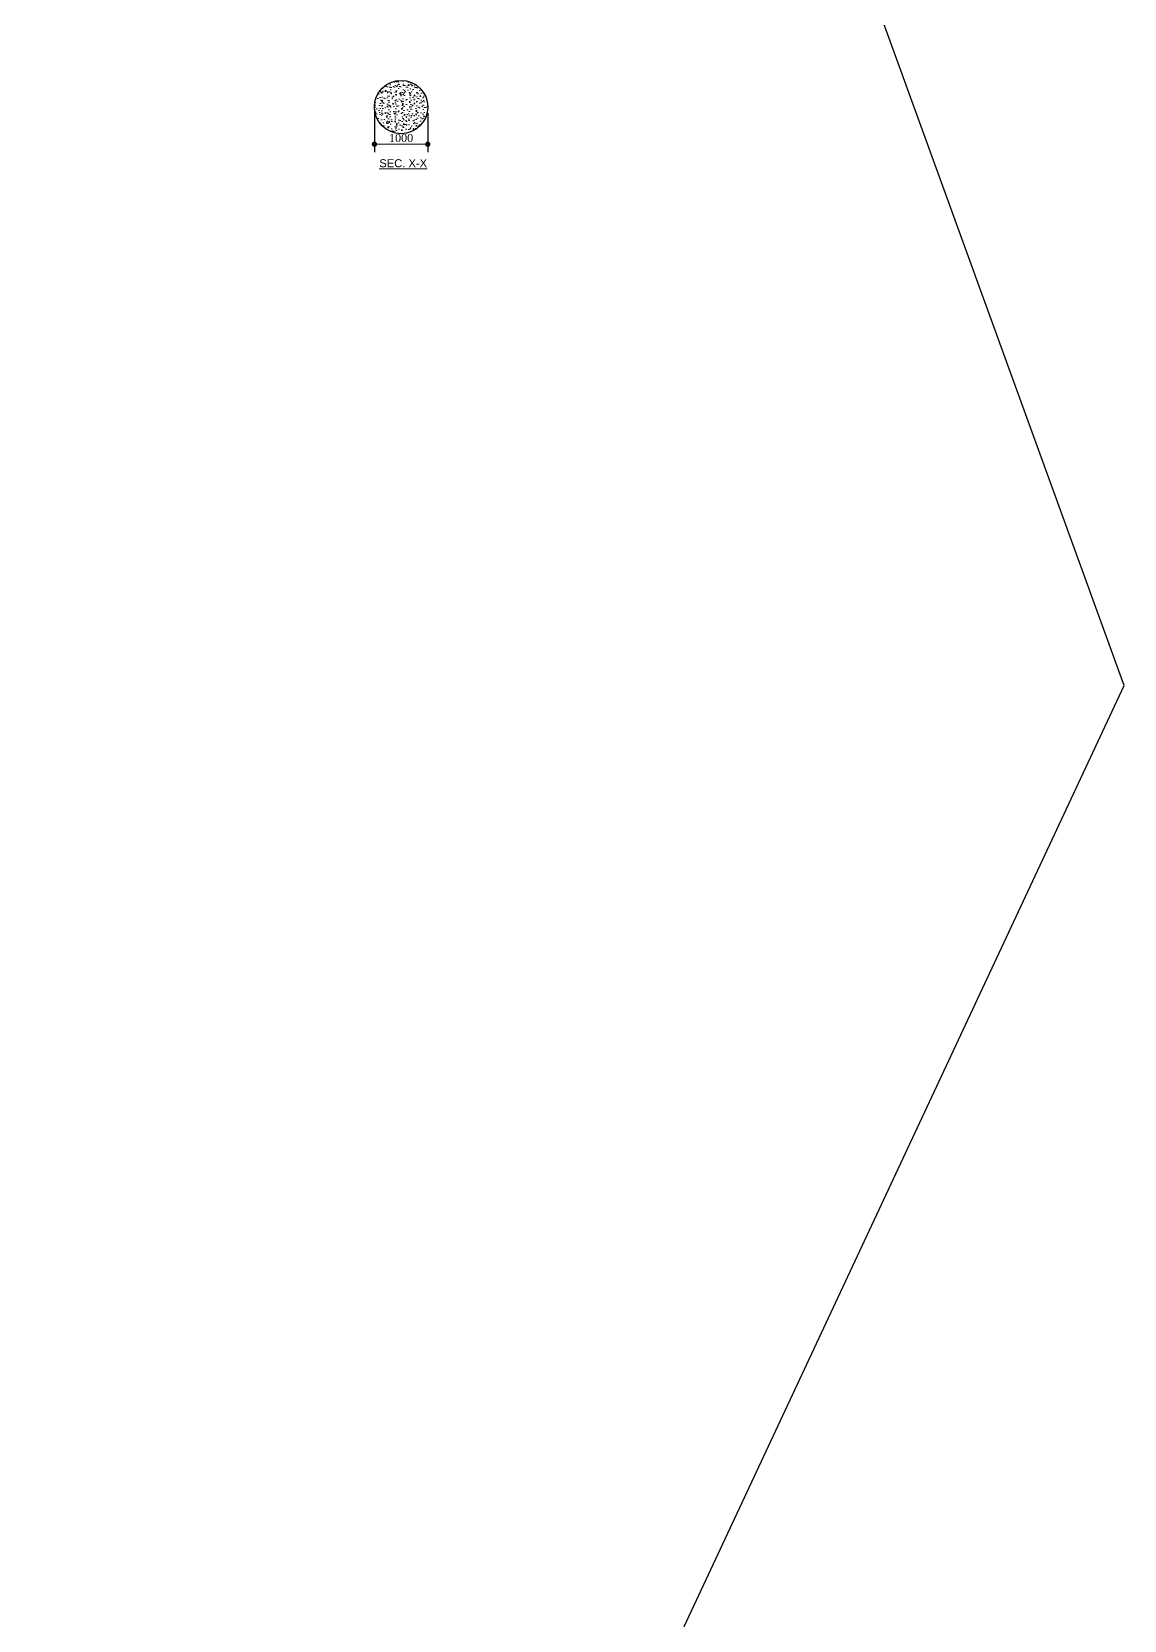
# Model space of a CAD drawing. Header units: millimetres. Extents: x -571543 to 35267, y -84886 to 197746.
# Drawn here: x -474324 to -453847, y 138068 to 167851 of the extents above; entities that cross this region are included whole.
import ezdxf

# ---------------------------------------------------------------- set-up
doc = ezdxf.new("R2010")
doc.units = ezdxf.units.MM
doc.header["$PDMODE"] = 2
doc.layers.get('Defpoints').update_dxf_attribs({"lineweight": 13})
for name, color, linetype, lineweight in [('Dimision', 96, 'Continuous', 18), ('Hatching', 65, 'Continuous', 20), ('Text', 7, 'Continuous', 15)]:
    doc.layers.add(name, color=color, linetype=linetype, lineweight=lineweight)
doc.layers.add('Pire Line', color=11, linetype='Continuous')
doc.styles.add('ROMANS', font='arial.ttf', dxfattribs={"height": 200})
doc.styles.get("Standard").update_dxf_attribs({"font": 'times.ttf'})
doc.linetypes.add('BATTING', pattern='A,0.00254,-2.54,[134,ltypeshp.shx,S=2.54,R=0,X=-2.54,Y=0],-5.08,[134,ltypeshp.shx,S=2.54,R=180,X=2.54,Y=0],-2.54', length=10.16254)
doc.dimstyles.new('ISO-25', dxfattribs={"dimtxt": 175, "dimasz": 100, "dimexe": 65, "dimexo": 115.625, "dimgap": 40, "dimtad": 1, "dimtoh": 1, "dimdec": 0, "dimtxsty": 'Standard', "dimblk": 'DOT', "dimcen": 300, "dimclrd": 256, "dimclre": 256, "dimclrt": 256, "dimadec": 0, "dimazin": 0, "dimtfac": 1, "dimtdec": 0, "dimtix": 1, "dimtmove": 0, "dimatfit": 3, "dimldrblk": 'DOT', "dimfxl": 75, "dimlwd": -1, "dimarcsym": 0})

# ---------------------------------------------------------------- blocks, each defined once
blk = doc.blocks.new('_Dot')
at = {"color": 0, "linetype": 'ByBlock', "lineweight": -2}
blk.add_line((-0.5, 0), (-1, 0), dxfattribs=at)
at = {"color": 0, "linetype": 'ByBlock', "const_width": 0.5}
blk.add_lwpolyline([(-0.25, 0, 1), (0.25, 0, 1)], format="xyb", close=True, dxfattribs=at)
blk = doc.blocks.new('*D338')
at = {"layer": 'Defpoints', "color": 0, "ltscale": 3, "transparency": 16777216}
for p in [(-467901, 166440), (-466901, 166440), (-467901, 165742)]:
    blk.add_point(p, dxfattribs=at)
at = {"layer": 'Dimision', "color": 1, "lineweight": -2, "ltscale": 3, "transparency": 16777216}
for p, q in [((-467901, 166324), (-467901, 165592)), ((-466901, 166324), (-466901, 165592))]:
    blk.add_line(p, q, dxfattribs=at)
at = {"layer": 'Dimision', "ltscale": 3, "transparency": 16777216}
blk.add_line((-467001, 165742), (-467801, 165742), dxfattribs=at)
at = {"layer": 'Dimision', "ltscale": 3, "transparency": 16777216, "xscale": 100, "yscale": 100, "zscale": 100, "rotation": 180}
blk.add_blockref('_Dot', (-467901, 165742), dxfattribs=at)
at = {"layer": 'Dimision', "ltscale": 3, "transparency": 16777216, "xscale": 100, "yscale": 100, "zscale": 100}
blk.add_blockref('_Dot', (-466901, 165742), dxfattribs=at)
at = {"layer": 'Dimision', "ltscale": 3, "transparency": 16777216, "insert": (-467401, 165859), "char_height": 150, "attachment_point": 5}
blk.add_mtext('1000', dxfattribs=at)

msp = doc.modelspace()

# ---------------------------------------------------------------- hatches: boundary and pattern name
at = {"layer": 'Hatching', "ltscale": 0.25}
h = msp.add_hatch(dxfattribs=at)
h.set_pattern_fill('AR-CONC', color=256, style=0)
h.set_pattern_definition([(50, (-121824.86, 42260.87), (182.18467, -15.939086), [19.05, -209.55]), (355, (-121824.86, 42260.87), (-35.24342, 191.05685), [15.24, -167.64058]), (100.451445, (-121809.68, 42259.54), (146.94125, 175.11775), [16.19001, -178.09024]), (46.1842, (-121824.86, 42311.67), (271.07904, -42.04233), [28.575, -314.325]), (96.63556, (-121802.27, 42308.16), (237.40413, 247.42612), [24.28502, -267.1356]), (351.18415, (-121824.86, 42311.67), (237.40413, 247.42612), [22.85997, -251.45973]), (21, (-121799.46, 42298.97), (151.61439, -102.2652), [19.05, -209.55]), (326, (-121799.46, 42298.97), (61.80203, 184.18797), [15.24, -167.64]), (71.451445, (-121786.83, 42290.45), (213.41642, 81.92277), [16.19001, -178.08994]), (37.5, (-121824.864, 42260.87), (3.088603, 84.555039), [0, -165.608, 0, -170.18, 0, -168.275]), (7.5, (-121824.86, 42260.87), (66.819663, 100.180575), [0, -97.028, 0, -161.798, 0, -64.135]), (327.5, (-121881.506, 42260.87), (135.590595, -5.728744), [0, -63.5, 0, -198.12, 0, -262.89]), (317.5, (-121906.9, 42260.87), (148.12918, 25.42649), [0, -82.55, 0, -131.572, 0, -186.69])])
edge = h.paths.add_edge_path()
edge.add_arc((-467401.3, 166439.8), 500, 0, 360)

# ---------------------------------------------------------------- linework, layer by layer
at = {"layer": 'Pire Line', "color": 2, "linetype": 'BATTING', "ltscale": 150}
msp.add_lwpolyline([(-466591.3, 128323.5), (-453847.2, 155595.1), (-464119.8, 183890.5), (-491391.4, 196634.5), (-519686.7, 186362), (-532430.8, 159090.3), (-522158.2, 130795), (-494886.6, 118050.9)], close=True, dxfattribs=at)
at = {"layer": 'Pire Line', "ltscale": 3}
msp.add_circle((-467401.3, 166439.8), 500, dxfattribs=at)

# ---------------------------------------------------------------- texts
at = {"layer": 'Text', "style": 'ROMANS'}
msp.add_text('%%USEC. X-X', height=150, dxfattribs=at).set_placement((-467809.8, 165310.6))

# ---------------------------------------------------------------- dimensions: what is measured, and where the dimension line sits
at = {"layer": 'Dimision', "ltscale": 3}
dim = msp.add_linear_dim(base=(-467901.3, 165742.3), p1=(-466901.3, 166439.8), p2=(-467901.3, 166439.8), dimstyle='ISO-25', override={"dimtxt": 150, "dimexe": 150, "dimclre": 1}, dxfattribs=at)
dim.commit()
dim.dimension.update_dxf_attribs({"geometry": '*D338', "text_midpoint": (-467401.3, 165858.6)})

doc.saveas('drawing.dxf')
